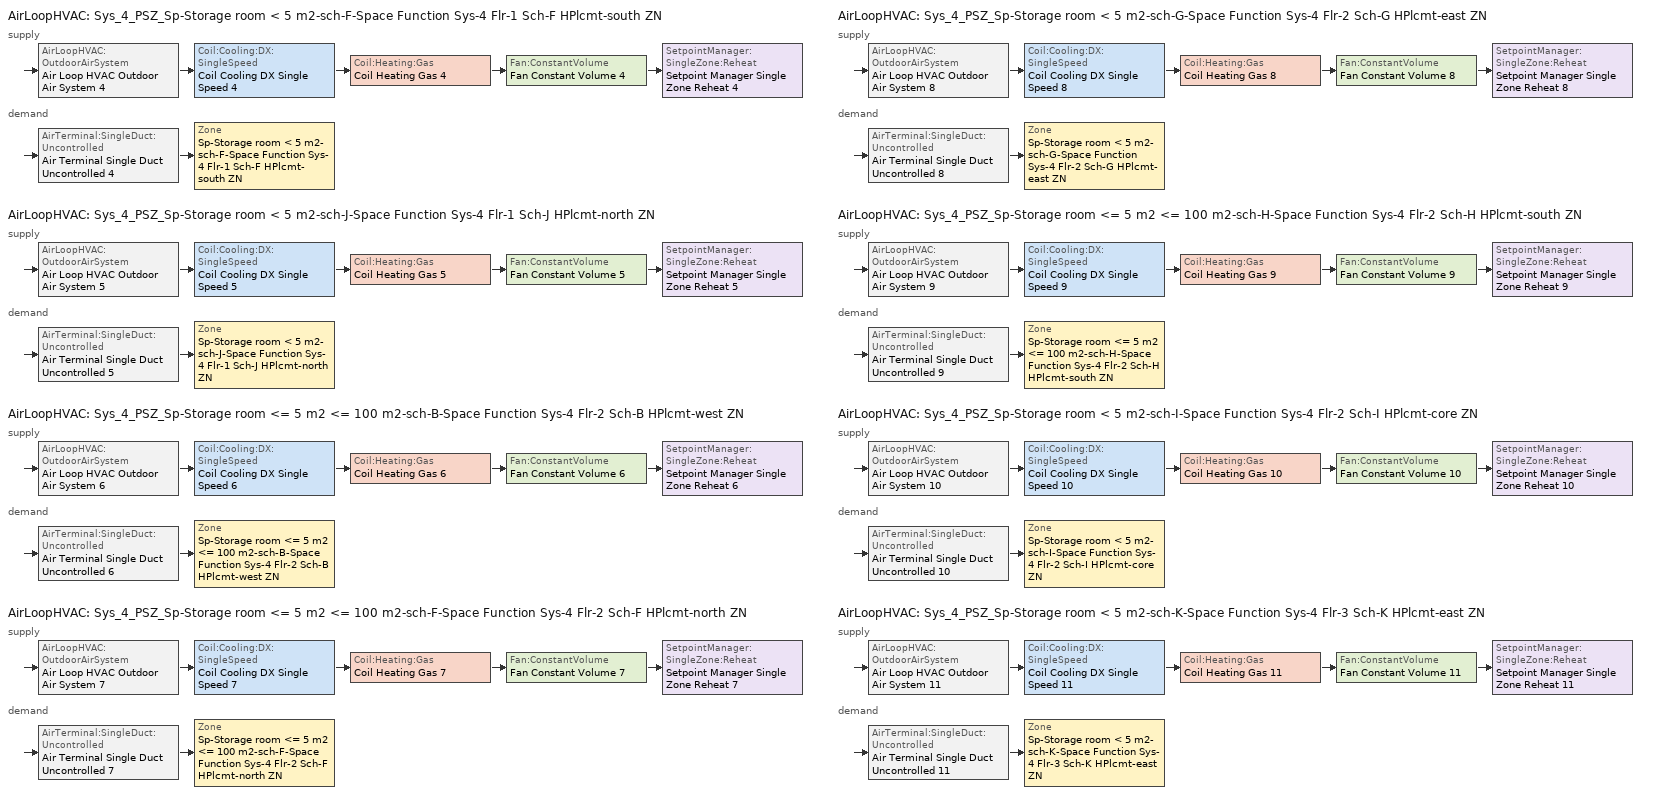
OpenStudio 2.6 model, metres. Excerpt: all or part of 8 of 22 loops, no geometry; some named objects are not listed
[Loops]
AirLoopHVAC 'Sys_4_PSZ_Sp-Storage room < 5 m2-sch-F-Space Function Sys-4 Flr-1 Sch-F HPlcmt-south ZN'
 supply: AirLoopHVAC:OutdoorAirSystem 'Air Loop HVAC Outdoor Air System 4' > Coil:Cooling:DX:SingleSpeed 'Coil Cooling DX Single Speed 4' > Coil:Heating:Gas 'Coil Heating Gas 4' > Fan:ConstantVolume 'Fan Constant Volume 4' > SetpointManager:SingleZone:Reheat 'Setpoint Manager Single Zone Reheat 4'
 demand: AirTerminal:SingleDuct:Uncontrolled 'Air Terminal Single Duct Uncontrolled 4' > Zone 'Sp-Storage room < 5 m2-sch-F-Space Function Sys-4 Flr-1 Sch-F HPlcmt-south ZN'
AirLoopHVAC 'Sys_4_PSZ_Sp-Storage room < 5 m2-sch-J-Space Function Sys-4 Flr-1 Sch-J HPlcmt-north ZN'
 supply: AirLoopHVAC:OutdoorAirSystem 'Air Loop HVAC Outdoor Air System 5' > Coil:Cooling:DX:SingleSpeed 'Coil Cooling DX Single Speed 5' > Coil:Heating:Gas 'Coil Heating Gas 5' > Fan:ConstantVolume 'Fan Constant Volume 5' > SetpointManager:SingleZone:Reheat 'Setpoint Manager Single Zone Reheat 5'
 demand: AirTerminal:SingleDuct:Uncontrolled 'Air Terminal Single Duct Uncontrolled 5' > Zone 'Sp-Storage room < 5 m2-sch-J-Space Function Sys-4 Flr-1 Sch-J HPlcmt-north ZN'
AirLoopHVAC 'Sys_4_PSZ_Sp-Storage room <= 5 m2 <= 100 m2-sch-B-Space Function Sys-4 Flr-2 Sch-B HPlcmt-west ZN'
 supply: AirLoopHVAC:OutdoorAirSystem 'Air Loop HVAC Outdoor Air System 6' > Coil:Cooling:DX:SingleSpeed 'Coil Cooling DX Single Speed 6' > Coil:Heating:Gas 'Coil Heating Gas 6' > Fan:ConstantVolume 'Fan Constant Volume 6' > SetpointManager:SingleZone:Reheat 'Setpoint Manager Single Zone Reheat 6'
 demand: AirTerminal:SingleDuct:Uncontrolled 'Air Terminal Single Duct Uncontrolled 6' > Zone 'Sp-Storage room <= 5 m2 <= 100 m2-sch-B-Space Function Sys-4 Flr-2 Sch-B HPlcmt-west ZN'
AirLoopHVAC 'Sys_4_PSZ_Sp-Storage room <= 5 m2 <= 100 m2-sch-F-Space Function Sys-4 Flr-2 Sch-F HPlcmt-north ZN'
 supply: AirLoopHVAC:OutdoorAirSystem 'Air Loop HVAC Outdoor Air System 7' > Coil:Cooling:DX:SingleSpeed 'Coil Cooling DX Single Speed 7' > Coil:Heating:Gas 'Coil Heating Gas 7' > Fan:ConstantVolume 'Fan Constant Volume 7' > SetpointManager:SingleZone:Reheat 'Setpoint Manager Single Zone Reheat 7'
 demand: AirTerminal:SingleDuct:Uncontrolled 'Air Terminal Single Duct Uncontrolled 7' > Zone 'Sp-Storage room <= 5 m2 <= 100 m2-sch-F-Space Function Sys-4 Flr-2 Sch-F HPlcmt-north ZN'
AirLoopHVAC 'Sys_4_PSZ_Sp-Storage room < 5 m2-sch-G-Space Function Sys-4 Flr-2 Sch-G HPlcmt-east ZN'
 supply: AirLoopHVAC:OutdoorAirSystem 'Air Loop HVAC Outdoor Air System 8' > Coil:Cooling:DX:SingleSpeed 'Coil Cooling DX Single Speed 8' > Coil:Heating:Gas 'Coil Heating Gas 8' > Fan:ConstantVolume 'Fan Constant Volume 8' > SetpointManager:SingleZone:Reheat 'Setpoint Manager Single Zone Reheat 8'
 demand: AirTerminal:SingleDuct:Uncontrolled 'Air Terminal Single Duct Uncontrolled 8' > Zone 'Sp-Storage room < 5 m2-sch-G-Space Function Sys-4 Flr-2 Sch-G HPlcmt-east ZN'
AirLoopHVAC 'Sys_4_PSZ_Sp-Storage room <= 5 m2 <= 100 m2-sch-H-Space Function Sys-4 Flr-2 Sch-H HPlcmt-south ZN'
 supply: AirLoopHVAC:OutdoorAirSystem 'Air Loop HVAC Outdoor Air System 9' > Coil:Cooling:DX:SingleSpeed 'Coil Cooling DX Single Speed 9' > Coil:Heating:Gas 'Coil Heating Gas 9' > Fan:ConstantVolume 'Fan Constant Volume 9' > SetpointManager:SingleZone:Reheat 'Setpoint Manager Single Zone Reheat 9'
 demand: AirTerminal:SingleDuct:Uncontrolled 'Air Terminal Single Duct Uncontrolled 9' > Zone 'Sp-Storage room <= 5 m2 <= 100 m2-sch-H-Space Function Sys-4 Flr-2 Sch-H HPlcmt-south ZN'
AirLoopHVAC 'Sys_4_PSZ_Sp-Storage room < 5 m2-sch-I-Space Function Sys-4 Flr-2 Sch-I HPlcmt-core ZN'
 supply: AirLoopHVAC:OutdoorAirSystem 'Air Loop HVAC Outdoor Air System 10' > Coil:Cooling:DX:SingleSpeed 'Coil Cooling DX Single Speed 10' > Coil:Heating:Gas 'Coil Heating Gas 10' > Fan:ConstantVolume 'Fan Constant Volume 10' > SetpointManager:SingleZone:Reheat 'Setpoint Manager Single Zone Reheat 10'
 demand: AirTerminal:SingleDuct:Uncontrolled 'Air Terminal Single Duct Uncontrolled 10' > Zone 'Sp-Storage room < 5 m2-sch-I-Space Function Sys-4 Flr-2 Sch-I HPlcmt-core ZN'
AirLoopHVAC 'Sys_4_PSZ_Sp-Storage room < 5 m2-sch-K-Space Function Sys-4 Flr-3 Sch-K HPlcmt-east ZN'
 supply: AirLoopHVAC:OutdoorAirSystem 'Air Loop HVAC Outdoor Air System 11' > Coil:Cooling:DX:SingleSpeed 'Coil Cooling DX Single Speed 11' > Coil:Heating:Gas 'Coil Heating Gas 11' > Fan:ConstantVolume 'Fan Constant Volume 11' > SetpointManager:SingleZone:Reheat 'Setpoint Manager Single Zone Reheat 11'
 demand: AirTerminal:SingleDuct:Uncontrolled 'Air Terminal Single Duct Uncontrolled 11' > Zone 'Sp-Storage room < 5 m2-sch-K-Space Function Sys-4 Flr-3 Sch-K HPlcmt-east ZN'
[Sizing:Zone] Zone Cooling Design Supply Air Temperature Input Method=SupplyAirTemperature; Zone Cooling Design Supply Air Temperature {C}=13; Zone Cooling Design Supply Air Temperature Difference {deltaC}=11.11; Zone Heating Design Supply Air Temperature Input Method=SupplyAirTemperature; Zone Heating Design Supply Air Temperature {C}=43; Zone Heating Design Supply Air Temperature Difference {deltaC}=11.11; Zone Cooling Design Supply Air Humidity Ratio {kg-H2O/kg-air}=0.0085; Zone Heating Design Supply Air Humidity Ratio {kg-H2O/kg-air}=0.008; Zone Heating Sizing Factor=1.3; Zone Cooling Sizing Factor=1.1; Cooling Design Air Flow Method=DesignDay; Heating Design Air Flow Method=DesignDay; Account for Dedicated Outdoor Air System=No; Dedicated Outdoor Air System Control Strategy=NeutralSupplyAir; Dedicated Outdoor Air Low Setpoint Temperature for Design {C}=autosize; Dedicated Outdoor Air High Setpoint Temperature for Design {C}=autosize
Sp-Storage room < 5 m2-sch-F-Space Function Sys-4 Flr-1 Sch-F HPlcmt-south ZN; Sp-Storage room < 5 m2-sch-J-Space Function Sys-4 Flr-1 Sch-J HPlcmt-north ZN; Sp-Storage room <= 5 m2 <= 100 m2-sch-B-Space Function Sys-4 Flr-2 Sch-B HPlcmt-west ZN; Sp-Storage room <= 5 m2 <= 100 m2-sch-F-Space Function Sys-4 Flr-2 Sch-F HPlcmt-north ZN; Sp-Storage room < 5 m2-sch-G-Space Function Sys-4 Flr-2 Sch-G HPlcmt-east ZN; Sp-Storage room <= 5 m2 <= 100 m2-sch-H-Space Function Sys-4 Flr-2 Sch-H HPlcmt-south ZN; Sp-Storage room < 5 m2-sch-I-Space Function Sys-4 Flr-2 Sch-I HPlcmt-core ZN; Sp-Storage room < 5 m2-sch-K-Space Function Sys-4 Flr-3 Sch-K HPlcmt-east ZN
[Zone equipment]
Sp-Storage room < 5 m2-sch-F-Space Function Sys-4 Flr-1 Sch-F HPlcmt-south ZN: Air Terminal Single Duct Uncontrolled 4, Zone HVAC Baseboard Convective Water 4
Sp-Storage room < 5 m2-sch-J-Space Function Sys-4 Flr-1 Sch-J HPlcmt-north ZN: Air Terminal Single Duct Uncontrolled 5, Zone HVAC Baseboard Convective Water 5
Sp-Storage room <= 5 m2 <= 100 m2-sch-B-Space Function Sys-4 Flr-2 Sch-B HPlcmt-west ZN: Air Terminal Single Duct Uncontrolled 6, Zone HVAC Baseboard Convective Water 6
Sp-Storage room <= 5 m2 <= 100 m2-sch-F-Space Function Sys-4 Flr-2 Sch-F HPlcmt-north ZN: Air Terminal Single Duct Uncontrolled 7, Zone HVAC Baseboard Convective Water 7
Sp-Storage room < 5 m2-sch-G-Space Function Sys-4 Flr-2 Sch-G HPlcmt-east ZN: Air Terminal Single Duct Uncontrolled 8, Zone HVAC Baseboard Convective Water 8
Sp-Storage room <= 5 m2 <= 100 m2-sch-H-Space Function Sys-4 Flr-2 Sch-H HPlcmt-south ZN: Air Terminal Single Duct Uncontrolled 9, Zone HVAC Baseboard Convective Water 9
Sp-Storage room < 5 m2-sch-I-Space Function Sys-4 Flr-2 Sch-I HPlcmt-core ZN: Air Terminal Single Duct Uncontrolled 10, Zone HVAC Baseboard Convective Water 10
Sp-Storage room < 5 m2-sch-K-Space Function Sys-4 Flr-3 Sch-K HPlcmt-east ZN: Air Terminal Single Duct Uncontrolled 11, Zone HVAC Baseboard Convective Water 11
[AirLoopHVAC] Availability Schedule=Always On Discrete; Design Supply Air Flow Rate {m3/s}=AutoSize
Sys_4_PSZ_Sp-Storage room < 5 m2-sch-F-Space Function Sys-4 Flr-1 Sch-F HPlcmt-south ZN; Sys_4_PSZ_Sp-Storage room < 5 m2-sch-J-Space Function Sys-4 Flr-1 Sch-J HPlcmt-north ZN; Sys_4_PSZ_Sp-Storage room <= 5 m2 <= 100 m2-sch-B-Space Function Sys-4 Flr-2 Sch-B HPlcmt-west ZN; Sys_4_PSZ_Sp-Storage room <= 5 m2 <= 100 m2-sch-F-Space Function Sys-4 Flr-2 Sch-F HPlcmt-north ZN; Sys_4_PSZ_Sp-Storage room < 5 m2-sch-G-Space Function Sys-4 Flr-2 Sch-G HPlcmt-east ZN; Sys_4_PSZ_Sp-Storage room <= 5 m2 <= 100 m2-sch-H-Space Function Sys-4 Flr-2 Sch-H HPlcmt-south ZN; Sys_4_PSZ_Sp-Storage room < 5 m2-sch-I-Space Function Sys-4 Flr-2 Sch-I HPlcmt-core ZN; Sys_4_PSZ_Sp-Storage room < 5 m2-sch-K-Space Function Sys-4 Flr-3 Sch-K HPlcmt-east ZN
[Sizing:System] Type of Load to Size On=Sensible; Design Outdoor Air Flow Rate {m3/s}=Autosize; Minimum System Air Flow Ratio=1; Preheat Design Temperature {C}=7; Preheat Design Humidity Ratio {kg-H2O/kg-Air}=0.008; Precool Design Temperature {C}=13; Precool Design Humidity Ratio {kg-H2O/kg-Air}=0.008; Central Cooling Design Supply Air Temperature {C}=13; Central Heating Design Supply Air Temperature {C}=43; Sizing Option=NonCoincident; 100% Outdoor Air in Cooling=No; 100% Outdoor Air in Heating=No; Central Cooling Design Supply Air Humidity Ratio {kg-H2O/kg-Air}=0.0085; Central Heating Design Supply Air Humidity Ratio {kg-H2O/kg-Air}=0.008; Cooling Design Air Flow Method=DesignDay; Cooling Design Air Flow Rate {m3/s}=0; Heating Design Air Flow Method=DesignDay; Heating Design Air Flow Rate {m3/s}=0; System Outdoor Air Method=ZoneSum; Zone Maximum Outdoor Air Fraction=1; Cooling Supply Air Flow Rate Per Floor Area {m3/s-m2}=0.00996765; Cooling Fraction of Autosized Cooling Supply Air Flow Rate=1; Cooling Supply Air Flow Rate Per Unit Cooling Capacity {m3/s-W}=3.94755e-05; Heating Supply Air Flow Rate Per Floor Area {m3/s-m2}=0.00996765; Heating Fraction of Autosized Heating Supply Air Flow Rate=1; Heating Fraction of Autosized Cooling Supply Air Flow Rate=1; Heating Supply Air Flow Rate Per Unit Heating Capacity {m3/s-W}=3.15882e-05; Cooling Design Capacity Method=CoolingDesignCapacity; Cooling Design Capacity {W}=autosize; Cooling Design Capacity Per Floor Area {W/m2}=234.7; Fraction of Autosized Cooling Design Capacity=1; Heating Design Capacity Method=HeatingDesignCapacity; Heating Design Capacity {W}=autosize; Heating Design Capacity Per Floor Area {W/m2}=157; Fraction of Autosized Heating Design Capacity=1; Central Cooling Capacity Control Method=OnOff
Sys_4_PSZ_Sp-Storage room < 5 m2-sch-F-Space Function Sys-4 Flr-1 Sch-F HPlcmt-south ZN; Sys_4_PSZ_Sp-Storage room < 5 m2-sch-J-Space Function Sys-4 Flr-1 Sch-J HPlcmt-north ZN; Sys_4_PSZ_Sp-Storage room <= 5 m2 <= 100 m2-sch-B-Space Function Sys-4 Flr-2 Sch-B HPlcmt-west ZN; Sys_4_PSZ_Sp-Storage room <= 5 m2 <= 100 m2-sch-F-Space Function Sys-4 Flr-2 Sch-F HPlcmt-north ZN; Sys_4_PSZ_Sp-Storage room < 5 m2-sch-G-Space Function Sys-4 Flr-2 Sch-G HPlcmt-east ZN; Sys_4_PSZ_Sp-Storage room <= 5 m2 <= 100 m2-sch-H-Space Function Sys-4 Flr-2 Sch-H HPlcmt-south ZN; Sys_4_PSZ_Sp-Storage room < 5 m2-sch-I-Space Function Sys-4 Flr-2 Sch-I HPlcmt-core ZN; Sys_4_PSZ_Sp-Storage room < 5 m2-sch-K-Space Function Sys-4 Flr-3 Sch-K HPlcmt-east ZN
[Fan:ConstantVolume] Availability Schedule=Always On Discrete; Maximum Flow Rate {m3/s}=AutoSize
Fan Constant Volume 4; Fan Constant Volume 5; Fan Constant Volume 6; Fan Constant Volume 7; Fan Constant Volume 8; Fan Constant Volume 9; Fan Constant Volume 10; Fan Constant Volume 11
[Coil:Heating:Gas] Availability Schedule=Always On Discrete; Gas Burner Efficiency=0.8; Nominal Capacity {W}=AutoSize; Parasitic Electric Load {W}=0; Parasitic Gas Load {W}=0
Coil Heating Gas 4; Coil Heating Gas 5; Coil Heating Gas 6; Coil Heating Gas 7; Coil Heating Gas 8; Coil Heating Gas 9; Coil Heating Gas 10; Coil Heating Gas 11
[Coil:Cooling:DX:SingleSpeed] Availability Schedule=Always On Discrete; Rated Total Cooling Capacity {W}=autosize; Rated Sensible Heat Ratio=autosize; Rated COP {W/W}=3; Rated Air Flow Rate {m3/s}=autosize; Rated Evaporator Fan Power Per Volume Flow Rate {W/(m3/s)}=773.3; Condenser Type=AirCooled; Evaporative Condenser Effectiveness=0; Evaporative Condenser Air Flow Rate {m3/s}=Autosize; Evaporative Condenser Pump Rated Power Consumption {W}=Autosize; Crankcase Heater Capacity {W}=0; Maximum Outdoor Dry-Bulb Temperature for Crankcase Heater Operation {C}=0; Basin Heater Capacity {W/K}=0; Basin Heater Setpoint Temperature {C}=10
Name | Total Cooling Capacity Function of Temperature Curve | Total Cooling Capacity Function of Flow Fraction Curve | Energy Input Ratio Function of Temperature Curve | Energy Input Ratio Function of Flow Fraction Curve | Part Load Fraction Correlation Curve
Coil Cooling DX Single Speed 4 | Curve Biquadratic 7 | Curve Quadratic 7 | Curve Biquadratic 8 | Curve Quadratic 8 | Curve Cubic 4
Coil Cooling DX Single Speed 5 | Curve Biquadratic 9 | Curve Quadratic 9 | Curve Biquadratic 10 | Curve Quadratic 10 | Curve Cubic 5
Coil Cooling DX Single Speed 6 | Curve Biquadratic 11 | Curve Quadratic 11 | Curve Biquadratic 12 | Curve Quadratic 12 | Curve Cubic 6
Coil Cooling DX Single Speed 7 | Curve Biquadratic 13 | Curve Quadratic 13 | Curve Biquadratic 14 | Curve Quadratic 14 | Curve Cubic 7
Coil Cooling DX Single Speed 8 | Curve Biquadratic 15 | Curve Quadratic 15 | Curve Biquadratic 16 | Curve Quadratic 16 | Curve Cubic 8
Coil Cooling DX Single Speed 9 | Curve Biquadratic 17 | Curve Quadratic 17 | Curve Biquadratic 18 | Curve Quadratic 18 | Curve Cubic 9
Coil Cooling DX Single Speed 10 | Curve Biquadratic 19 | Curve Quadratic 19 | Curve Biquadratic 20 | Curve Quadratic 20 | Curve Cubic 10
Coil Cooling DX Single Speed 11 | Curve Biquadratic 21 | Curve Quadratic 21 | Curve Biquadratic 22 | Curve Quadratic 22 | Curve Cubic 11
[Controller:OutdoorAir] Minimum Outdoor Air Flow Rate {m3/s}=autosize; Maximum Outdoor Air Flow Rate {m3/s}=Autosize; Economizer Control Type=NoEconomizer; Economizer Control Action Type=ModulateFlow; Economizer Maximum Limit Dry-Bulb Temperature {C}=28; Economizer Maximum Limit Enthalpy {J/kg}=64000; Economizer Minimum Limit Dry-Bulb Temperature {C}=-100; Lockout Type=NoLockout; Minimum Limit Type=FixedMinimum; High Humidity Control=No; Heat Recovery Bypass Control Type=BypassWhenWithinEconomizerLimits
Name | Controller Mechanical Ventilation
Controller Outdoor Air 4 | Controller Mechanical Ventilation 4
Controller Outdoor Air 5 | Controller Mechanical Ventilation 5
Controller Outdoor Air 6 | Controller Mechanical Ventilation 6
Controller Outdoor Air 7 | Controller Mechanical Ventilation 7
Controller Outdoor Air 8 | Controller Mechanical Ventilation 8
Controller Outdoor Air 9 | Controller Mechanical Ventilation 9
Controller Outdoor Air 10 | Controller Mechanical Ventilation 10
Controller Outdoor Air 11 | Controller Mechanical Ventilation 11
[Controller:MechanicalVentilation] Availability Schedule=Always On Discrete; System Outdoor Air Method=ZoneSum
Controller Mechanical Ventilation 4; Controller Mechanical Ventilation 5; Controller Mechanical Ventilation 6; Controller Mechanical Ventilation 7; Controller Mechanical Ventilation 8; Controller Mechanical Ventilation 9; Controller Mechanical Ventilation 10; Controller Mechanical Ventilation 11
[AirLoopHVAC:OutdoorAirSystem]
Name | Controller
Air Loop HVAC Outdoor Air System 4 | Controller Outdoor Air 4
Air Loop HVAC Outdoor Air System 5 | Controller Outdoor Air 5
Air Loop HVAC Outdoor Air System 6 | Controller Outdoor Air 6
Air Loop HVAC Outdoor Air System 7 | Controller Outdoor Air 7
Air Loop HVAC Outdoor Air System 8 | Controller Outdoor Air 8
Air Loop HVAC Outdoor Air System 9 | Controller Outdoor Air 9
Air Loop HVAC Outdoor Air System 10 | Controller Outdoor Air 10
Air Loop HVAC Outdoor Air System 11 | Controller Outdoor Air 11
[SetpointManager:SingleZone:Reheat] Minimum Supply Air Temperature {C}=13; Maximum Supply Air Temperature {C}=43
Name | Control Zone
Setpoint Manager Single Zone Reheat 4 | Sp-Storage room < 5 m2-sch-F-Space Function Sys-4 Flr-1 Sch-F HPlcmt-south ZN
Setpoint Manager Single Zone Reheat 5 | Sp-Storage room < 5 m2-sch-J-Space Function Sys-4 Flr-1 Sch-J HPlcmt-north ZN
Setpoint Manager Single Zone Reheat 6 | Sp-Storage room <= 5 m2 <= 100 m2-sch-B-Space Function Sys-4 Flr-2 Sch-B HPlcmt-west ZN
Setpoint Manager Single Zone Reheat 7 | Sp-Storage room <= 5 m2 <= 100 m2-sch-F-Space Function Sys-4 Flr-2 Sch-F HPlcmt-north ZN
Setpoint Manager Single Zone Reheat 8 | Sp-Storage room < 5 m2-sch-G-Space Function Sys-4 Flr-2 Sch-G HPlcmt-east ZN
Setpoint Manager Single Zone Reheat 9 | Sp-Storage room <= 5 m2 <= 100 m2-sch-H-Space Function Sys-4 Flr-2 Sch-H HPlcmt-south ZN
Setpoint Manager Single Zone Reheat 10 | Sp-Storage room < 5 m2-sch-I-Space Function Sys-4 Flr-2 Sch-I HPlcmt-core ZN
Setpoint Manager Single Zone Reheat 11 | Sp-Storage room < 5 m2-sch-K-Space Function Sys-4 Flr-3 Sch-K HPlcmt-east ZN
[AirTerminal:SingleDuct:Uncontrolled] Availability Schedule=Always On Discrete; Maximum Air Flow Rate {m3/s}=AutoSize
Air Terminal Single Duct Uncontrolled 4; Air Terminal Single Duct Uncontrolled 5; Air Terminal Single Duct Uncontrolled 6; Air Terminal Single Duct Uncontrolled 7; Air Terminal Single Duct Uncontrolled 8; Air Terminal Single Duct Uncontrolled 9; Air Terminal Single Duct Uncontrolled 10; Air Terminal Single Duct Uncontrolled 11
[Schedule:Constant]
Always On Discrete: Value=1
[Curve:Biquadratic] Minimum Value of x=13; Maximum Value of x=24; Minimum Value of y=24; Maximum Value of y=46
Name | Coefficient1 Constant | Coefficient2 x | Coefficient3 x**2 | Coefficient4 y | Coefficient5 y**2 | Coefficient6 x*y
Curve Biquadratic 7; Curve Biquadratic 9; Curve Biquadratic 11; Curve Biquadratic 13; Curve Biquadratic 15; Curve Biquadratic 17; Curve Biquadratic 19; Curve Biquadratic 21 | 0.867905 | 0.0142459 | 0.000554364 | -0.00755748 | 3.3048e-05 | -0.000191808
Curve Biquadratic 8; Curve Biquadratic 10; Curve Biquadratic 12; Curve Biquadratic 14; Curve Biquadratic 16; Curve Biquadratic 18; Curve Biquadratic 20; Curve Biquadratic 22 | 0.116936 | 0.0284933 | -0.000411156 | 0.0214108 | 0.000161028 | -0.000679104
[Curve:Quadratic] Coefficient1 Constant=1; Coefficient2 x=0; Coefficient3 x**2=0; Minimum Value of x=0; Maximum Value of x=1
Curve Quadratic 7; Curve Quadratic 8; Curve Quadratic 9; Curve Quadratic 10; Curve Quadratic 11; Curve Quadratic 12; Curve Quadratic 13; Curve Quadratic 14; Curve Quadratic 15; Curve Quadratic 16; Curve Quadratic 17; Curve Quadratic 18; Curve Quadratic 19; Curve Quadratic 20; Curve Quadratic 21; Curve Quadratic 22
[Curve:Cubic] Coefficient1 Constant=0.0277; Coefficient2 x=4.9151; Coefficient3 x**2=-8.184; Coefficient4 x**3=4.2702; Minimum Value of x=0.7; Maximum Value of x=1
Curve Cubic 4; Curve Cubic 5; Curve Cubic 6; Curve Cubic 7; Curve Cubic 8; Curve Cubic 9; Curve Cubic 10; Curve Cubic 11
